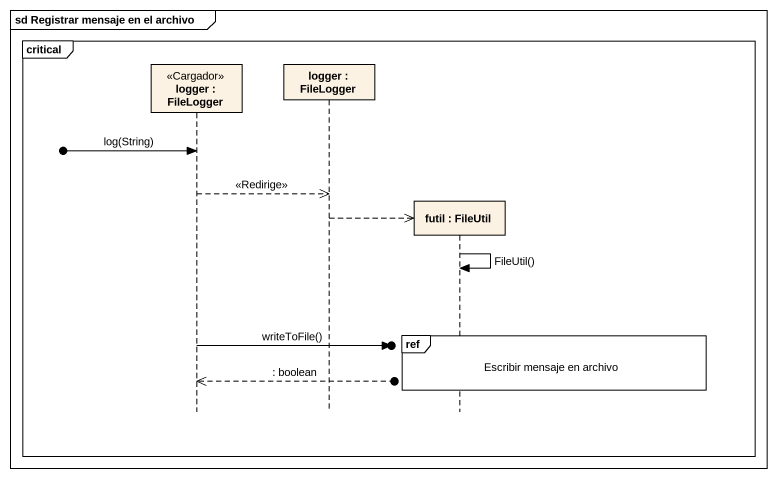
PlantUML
@startuml
mainframe sd Registrar mensaje en el archivo
hide footbox
participant "logger : FileLogger" as logger <<Cargador>>
participant "logger : FileLogger" as logger_2
participant "futil : FileUtil" as futil

critical
  [o-> logger : log(String)
  logger -->> logger_2 : <<Redirige>>
  logger_2 -->> futil **
  futil -> futil : FileUtil()
  ref over futil : Escribir mensaje en archivo
  logger ->o] : writeToFile()
  logger <<--o] : : boolean
end
@enduml
